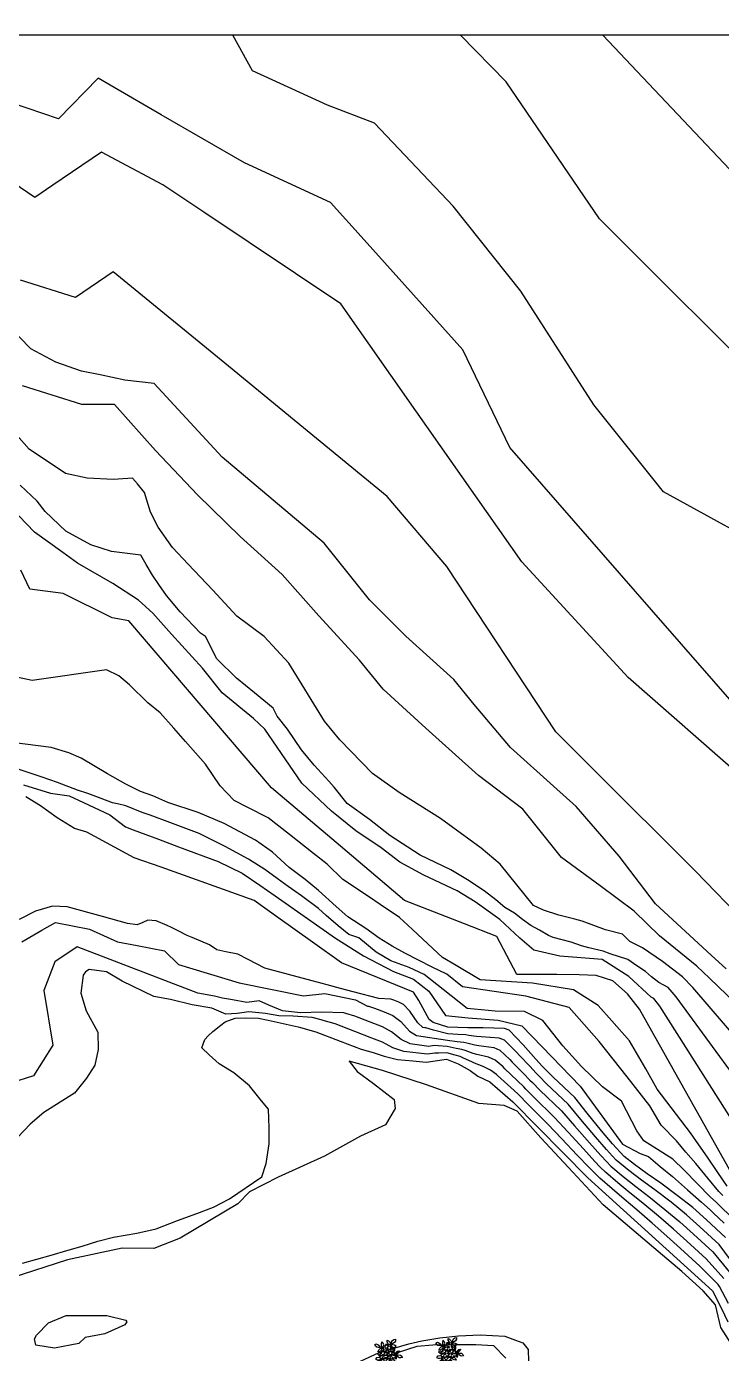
# Model space of a CAD drawing. Header units: millimetres. Extents: x 1101 to 4203, y 1053 to 1744.
# Drawn here: x 1580 to 1671.9, y 1566.9 to 1742.4 of the extents above; entities that cross this region are included whole.
import ezdxf

# ---------------------------------------------------------------- set-up
doc = ezdxf.new("R2010")
doc.units = ezdxf.units.MM
doc.layers.add('01_Fina', color=7, linetype='Continuous')
doc.layers.add('NEW_PLANTS', color=7, linetype='Continuous')

# ---------------------------------------------------------------- blocks, each defined once
blk = doc.blocks.new('shrubs')
at = {"layer": 'NEW_PLANTS', "color": 70, "linetype": 'Continuous'}
for points in [[(4503.8, 910), (4505.1, 910.7), (4506.4, 910.2), (4507.5, 909.3), (4508.2, 907.8), (4506.8, 907.8), (4505.5, 908), (4504.4, 908.9)], [(4509.7, 912.4), (4509.3, 910.7), (4509.3, 908.9), (4509.7, 907.3), (4510.8, 908.5), (4511.3, 909.8), (4510.8, 911.3)], [(4514.1, 913.7), (4515.2, 913.3), (4516.3, 912.2), (4516.8, 911.1), (4517, 909.8), (4515.7, 910.2), (4514.8, 911.1), (4514.1, 912.4)], [(4521.6, 908.9), (4520.3, 909.6), (4518.8, 910), (4517, 909.8), (4517.9, 908.5), (4519.2, 907.8), (4520.5, 907.8)], [(4521, 914.6), (4521, 913.1), (4520.3, 911.8), (4519, 911.1), (4517.7, 911.1), (4517.9, 912.4), (4518.5, 913.5), (4519.6, 914.4)], [(4519, 903.4), (4520.1, 904.3), (4520.5, 905.6), (4520.5, 906.9), (4519.6, 908), (4518.7, 906.2), (4520.1, 905.1), (4518.7, 904.6)], [(4504.4, 897.9), (4506, 897.4), (4507.5, 897.4), (4509.3, 897.9), (4508.2, 899), (4506.6, 899.4), (4505.3, 899)], [(4506.4, 904), (4507.1, 905.8), (4508.2, 906.9), (4509.7, 907.3), (4509.5, 906), (4508.8, 904.9), (4507.7, 904.3)], [(4512.1, 894.6), (4510.6, 895), (4509.5, 896.3), (4509.3, 897.9), (4510.4, 897.6), (4511.3, 897), (4511.9, 895.9)], [(4512.4, 895.2), (4513.7, 895.2), (4515, 895.7), (4515.9, 896.5), (4516.6, 897.6), (4515.2, 897.9), (4513.9, 897.4), (4513, 896.5)], [(4520.7, 895.7), (4519.2, 895.9), (4517.9, 896.5), (4516.6, 897.6), (4517.9, 898.3), (4519.2, 898.1), (4520.3, 897.2)], [(4524.3, 904.9), (4523.8, 903.6), (4522.7, 902.7), (4521.4, 902.3), (4521.8, 903.8), (4522.9, 904.7)], [(4526.9, 899.4), (4525.6, 899), (4524.3, 899.2), (4523.2, 900.1), (4522.7, 901.4), (4524, 901.6), (4525.2, 901.4), (4526.3, 900.5)], [(4508.2, 891), (4507.3, 892.3), (4507.1, 893.9), (4507.5, 895.2), (4508.6, 896.1), (4509.3, 895), (4509.5, 893.5), (4509.1, 892.1)], [(4516.6, 891.7), (4517.4, 892.8), (4517.7, 894.1), (4517.2, 895.2), (4516.3, 896.1), (4515.7, 894.6), (4515.9, 893)]]:
    blk.add_lwpolyline(points, close=True, dxfattribs=at)
for points in [[(4508.2, 907.8), (4511, 906.5), (4511.6, 906.1)], [(4512.6, 908), (4512.6, 908)], [(4515.4, 908.9), (4515.2, 909.3), (4514.1, 910.2), (4512.8, 910.2), (4512.9, 909.6)], [(4517.7, 911.1), (4516.5, 908.8)], [(4509, 902.8), (4508.8, 902.9), (4507.5, 903.2), (4506, 902.5), (4507.3, 901.4), (4508.7, 900.6)], [(4508.6, 896.1), (4509.3, 898.5)], [(4511.2, 905.5), (4510.8, 905.4), (4509.7, 904.3), (4509.3, 902.8)], [(4511.8, 903.7), (4511.9, 903.8), (4511.9, 904)], [(4515.3, 898.6), (4515.2, 898.5), (4513.7, 898.1), (4512.1, 898.3), (4512.1, 898.3)], [(4513.5, 903.8), (4513.1, 903.5)], [(4513.1, 903.5), (4513.2, 903.6)], [(4513.3, 904.8), (4513.3, 904.7)], [(4514, 901.1), (4514.1, 901.2), (4514.3, 902.7), (4514.1, 903.5)], [(4514.4, 900.3), (4514.6, 900.2)], [(4514.5, 903.5), (4515.1, 902.8)], [(4515.7, 904.5), (4515.2, 904.3), (4515.1, 904.3)], [(4515.4, 900.8), (4515.2, 901.2)], [(4517.1, 904.9), (4517.2, 904.7), (4518.8, 904.5), (4520.1, 905.1), (4518.8, 906.2), (4517.6, 906.6), (4516.3, 906.9)], [(4516.3, 896.1), (4516.6, 897.9), (4516.3, 898.7)], [(4516.7, 907.4), (4517.7, 907.3), (4517.7, 906.6), (4516.8, 906.7)], [(4516.8, 899.3), (4516.7, 899.4)], [(4518.8, 903.4), (4518.1, 903.5)], [(4518.4, 903.3), (4518.2, 903.2)], [(4520.8, 899.8), (4521.2, 899.2), (4519.4, 898.7), (4518.6, 898.9)], [(4522.7, 901.4), (4521, 902.5), (4520.2, 902.9)], [(4520.8, 899.9), (4521.3, 899.3), (4520.7, 899), (4521.8, 898.1), (4522.1, 899.6), (4522.1, 901), (4521.4, 902.3), (4520.7, 901.4), (4520.5, 901)]]:
    blk.add_lwpolyline(points, dxfattribs=at)
at = {"layer": 'NEW_PLANTS', "color": 30, "linetype": 'Continuous', "true_color": 0xf26722}
blk.add_lwpolyline([(4516.6, 906.8), (4517.3, 906.2), (4517.3, 905.1), (4516.6, 904.4), (4515.8, 904.4), (4515.1, 905.1), (4515.1, 904.2), (4514.7, 903.5), (4513.8, 903.5), (4513.1, 904.2), (4513.4, 905.1), (4513.1, 904.4), (4512.3, 904), (4511.4, 904.2), (4510.9, 905.1), (4511.4, 905.9), (4512, 906.4), (4511.4, 906.4), (4510.9, 907.2), (4511.2, 907.9), (4512, 908.3), (4512.7, 907.9), (4512.3, 908.6), (4512.7, 909.4), (4513.4, 909.9), (4514.2, 909.7), (4514.9, 909), (4514.7, 908.1), (4515.1, 908.8), (4515.8, 909), (4516.6, 908.8), (4516.9, 907.9), (4516.6, 907)], dxfattribs=at)
for points in [[(4513.1, 906.7, -0.098476), (4513.2, 907, -0.098485), (4513.3, 907.3, -0.098498), (4513.6, 907.5, -0.098507), (4513.9, 907.5, -0.098507), (4514.2, 907.5, -0.098498), (4514.5, 907.3, -0.098485), (4514.7, 907, -0.098476), (4514.8, 906.7, -0.098476), (4514.7, 906.4, -0.098485), (4514.5, 906.1, -0.098498), (4514.2, 905.9, -0.098507), (4513.9, 905.9, -0.098507), (4513.6, 905.9, -0.098498), (4513.3, 906.1, -0.098485), (4513.2, 906.4, -0.098476)], [(4510.3, 901.2, -0.098476), (4510.3, 901.5, -0.098485), (4510.5, 901.8, -0.098498), (4510.8, 901.9, -0.098507), (4511.1, 902, -0.098507), (4511.4, 901.9, -0.098498), (4511.7, 901.8, -0.098485), (4511.9, 901.5, -0.098476), (4511.9, 901.2, -0.098476), (4511.9, 900.9, -0.098485), (4511.7, 900.6, -0.098498), (4511.4, 900.4, -0.098507), (4511.1, 900.3, -0.098507), (4510.8, 900.4, -0.098498), (4510.5, 900.6, -0.098485), (4510.3, 900.9, -0.098476)], [(4516.5, 901.2, -0.098476), (4516.6, 901.5, -0.098485), (4516.8, 901.8, -0.098498), (4517, 901.9, -0.098507), (4517.3, 902, -0.098507), (4517.7, 901.9, -0.098498), (4517.9, 901.8, -0.098485), (4518.1, 901.5, -0.098476), (4518.2, 901.2, -0.098476), (4518.1, 900.9, -0.098485), (4517.9, 900.6, -0.098498), (4517.7, 900.4, -0.098507), (4517.3, 900.3, -0.098507), (4517, 900.4, -0.098498), (4516.8, 900.6, -0.098485), (4516.6, 900.9, -0.098476)]]:
    blk.add_lwpolyline(points, format="xyb", close=True, dxfattribs=at)
for points in [[(4509.4, 900.9), (4508.5, 900.9), (4508.1, 901.8), (4508.3, 902.4), (4509.2, 902.9), (4509.8, 902.4), (4509.4, 903.1), (4509.8, 904), (4510.5, 904.4), (4511.4, 904.2), (4512, 903.3), (4511.8, 902.4), (4512.3, 903.3), (4512.9, 903.5), (4513.8, 903.3), (4514, 902.4), (4513.8, 901.6), (4512.9, 901.3), (4513.8, 901.3), (4514.4, 900.7), (4514.4, 899.6), (4513.8, 898.9), (4512.9, 898.9), (4512.3, 899.6), (4512.5, 898.7), (4511.8, 898), (4510.9, 898), (4510.3, 898.7), (4510.5, 899.6), (4510.3, 898.7), (4509.4, 898.5), (4508.5, 898.7), (4508.1, 899.6), (4508.5, 900.5)], [(4515.5, 900.9), (4514.7, 900.9), (4514.2, 901.8), (4514.4, 902.4), (4515.3, 902.9), (4516, 902.4), (4515.8, 903.1), (4516, 904), (4516.9, 904.4), (4517.7, 904.2), (4518.2, 903.3), (4518, 902.4), (4518.4, 903.3), (4519.3, 903.5), (4519.9, 903.3), (4520.4, 902.4), (4519.9, 901.6), (4519.1, 901.3), (4520.1, 901.3), (4520.8, 900.7), (4520.8, 899.6), (4520.1, 898.9), (4519.1, 898.9), (4518.4, 899.6), (4518.6, 898.7), (4518, 898), (4517.1, 898), (4516.6, 898.7), (4516.9, 899.6), (4516.4, 898.7), (4515.5, 898.5), (4514.7, 898.7), (4514.4, 899.6), (4514.7, 900.5)]]:
    blk.add_lwpolyline(points, close=True, dxfattribs=at)
blk = doc.blocks.new('Borde del rio puyo')
at = {"xscale": 0.1586335689872081, "yscale": 0.1586335689872081, "zscale": 0.1586335689872081}
for p in [(911.58, 1423.65), (919.67, 1423.88)]:
    blk.add_blockref('shrubs', p, dxfattribs=at)

msp = doc.modelspace()

# ---------------------------------------------------------------- linework, layer by layer
msp.add_spline([(1206.55, 1742.41), (1198.04, 1713.25), (1191.71, 1699.46), (1188.12, 1692.66), (1185.8, 1676.36), (1188.2, 1664.12), (1192.37, 1645.4), (1198.96, 1631.58), (1205.92, 1617.92), (1212.01, 1606.12), (1219.8, 1593.74), (1226.03, 1584.56), (1235.41, 1573.92), (1239.38, 1569.04), (1262.46, 1553.75), (1273.82, 1547.94), (1292.28, 1545.86), (1304.63, 1545.03), (1323.86, 1547.24), (1343.77, 1554.24), (1348.18, 1560.24), (1355.1, 1558.48), (1361.05, 1563.53), (1368.81, 1564.74), (1375.81, 1569.68), (1387.22, 1575.31), (1397.88, 1585.58), (1409.72, 1597.18), (1418.41, 1615.58), (1419.86, 1625.08), (1420.37, 1642), (1422.23, 1651.7), (1429.17, 1651.45), (1435.26, 1654.71), (1443.36, 1656.59), (1455.3, 1651.18), (1462.27, 1643.18), (1465.93, 1633.22), (1474.19, 1620.72), (1478.65, 1616.67), (1481.05, 1602.66), (1484.13, 1591.31), (1484.89, 1574.33), (1484.36, 1564.21), (1486.42, 1559.18), (1489.39, 1548.07), (1492.67, 1543.87), (1495.89, 1536.95), (1501.55, 1533.07), (1522.85, 1527), (1548.84, 1524.65), (1563.37, 1519.91), (1597.01, 1518.92), (1608.07, 1518.76), (1621.87, 1530.8), (1629.23, 1540.85), (1637.33, 1541.75), (1654.58, 1528.41), (1666.45, 1514.07), (1678.81, 1502.28), (1683.26, 1485.42), (1688.26, 1473.25), (1696.09, 1462), (1707.13, 1455.14), (1716.58, 1451.32), (1728.09, 1440.45), (1739.12, 1428.49), (1752, 1419.89), (1768.14, 1407.72), (1779.75, 1403.89), (1792.3, 1394.74), (1800.33, 1389.87), (1811.75, 1382.95), (1818.47, 1377.64), (1820.17, 1369.01), (1828.21, 1360.85), (1834.33, 1353.31), (1847.27, 1343.54), (1858.6, 1336.79), (1868.42, 1330.8), (1878.4, 1329.63), (1894.15, 1331.08)], degree=3)
at = {"layer": '01_Fina'}
msp.add_line((1584.8, 1667.42), (1584.8, 1667.42), dxfattribs=at)
at = {"layer": '01_Fina', "linetype": 'Continuous'}
for p, q in [((1664.87, 1615.25), (1664.87, 1615.25)), ((1662.61, 1614), (1662.61, 1614)), ((1635.59, 1606.63), (1635.59, 1606.63)), ((1650.76, 1595.29), (1650.76, 1595.29))]:
    msp.add_line(p, q, dxfattribs=at)
at = {"layer": '01_Fina'}
for points in [[(1135.28, 1103.45), (1874.37, 1103.45), (1873.93, 1741.26), (1134.84, 1741.26), (1135.28, 1123.4)], [(1680.79, 1671.77), (1664.26, 1680.84), (1655.04, 1692.36), (1645.36, 1707.4), (1636.4, 1718.63), (1626.01, 1729.61), (1619.8, 1732), (1609.88, 1736.53), (1607.24, 1741.26)], [(1874.07, 1546.84), (1859.07, 1545.58), (1836.18, 1560.83), (1805.21, 1616.86), (1802.79, 1643.11), (1803.42, 1661.15), (1757.61, 1671.46), (1728.04, 1672.1), (1694.98, 1683.21), (1679.72, 1693.06), (1655.79, 1716.97), (1643.43, 1735.11), (1637.39, 1741.26)], [(1679.1, 1717.06), (1661.51, 1735.66), (1656.22, 1741.26)], [(1674.87, 1651.26), (1662.64, 1665.26), (1643.9, 1686.72), (1637.68, 1699.62), (1624.62, 1714.21), (1620.2, 1719.14), (1608.79, 1724.36), (1597.77, 1730.73), (1591.54, 1734.34), (1589.43, 1735.56), (1584.17, 1730.22), (1580.06, 1731.6), (1575.39, 1733.15)], [(1690.36, 1629.3), (1659.55, 1656.28), (1645.51, 1671.6), (1631.48, 1691.58), (1621.55, 1705.73), (1603.42, 1717.83), (1597.99, 1721.46), (1589.89, 1725.79), (1583.43, 1721.41), (1581.04, 1719.79), (1571.19, 1726.48)], [(1675.22, 1623.7), (1668.47, 1630.66), (1654.88, 1644.22), (1650.01, 1649.09), (1635.59, 1670.98), (1627.68, 1680.23), (1615.36, 1690.33), (1606.68, 1697.46), (1591.42, 1709.97), (1586.42, 1706.55), (1579.16, 1708.86)], [(1672.52, 1617.72), (1670.55, 1619.53), (1663.2, 1626.32), (1658.4, 1632.63), (1652.69, 1639.23), (1649.69, 1641.93), (1643.98, 1647.03), (1639.18, 1652.73), (1636.48, 1656.04), (1630.17, 1661.74), (1625.36, 1666.54), (1619.36, 1674.04), (1605.84, 1685.45), (1596.85, 1695.17), (1592.97, 1695.64), (1589.69, 1696.34), (1587.22, 1696.81), (1583.82, 1697.99), (1580.53, 1699.75), (1577.48, 1702.91)], [(1682.81, 1604.51), (1670.33, 1616.49), (1668.65, 1618.11), (1663.73, 1622.12), (1660.35, 1625.36), (1655.88, 1628.74), (1650.74, 1632.46), (1645.64, 1638.85), (1639.75, 1643.32), (1632.78, 1649.6), (1627.17, 1654.74), (1624.03, 1658.58), (1618.64, 1664.43), (1613.77, 1669.9), (1608.21, 1674.92), (1602.56, 1680.45), (1597.03, 1686.31), (1591.6, 1692.39), (1587.26, 1692.39), (1579.44, 1694.88)], [(1680.57, 1600.81), (1668.13, 1615.26), (1666.76, 1616.68), (1664.12, 1618.69), (1661.47, 1620.53), (1659.8, 1621.34), (1658.83, 1622.31), (1656.58, 1622.88), (1653.5, 1624.04), (1652.52, 1624.3), (1650.39, 1624.85), (1648.37, 1625.49), (1647.05, 1626.14), (1642.63, 1631.59), (1640.11, 1633.71), (1634.75, 1637.62), (1629.25, 1641.06), (1625.74, 1643.58), (1621.43, 1648.02), (1619.38, 1650.53), (1614.66, 1658.18), (1611.41, 1661.69), (1607.77, 1664.4), (1604.59, 1667.85), (1601.34, 1671.29), (1599.29, 1673.48), (1597.36, 1676.19), (1596.37, 1678.18), (1595.58, 1680.76), (1594.65, 1681.89), (1593.99, 1682.68), (1591.47, 1682.48), (1587.96, 1682.68), (1585.11, 1683.28), (1580.31, 1686.49), (1575.94, 1691.39)], [(1678.32, 1597.1), (1665.94, 1614.03), (1664.87, 1615.25), (1663.65, 1615.93), (1662.68, 1616.67), (1661.85, 1617.39), (1660.73, 1618.15), (1659.52, 1618.96), (1657.19, 1619.74), (1656.28, 1620.09), (1654.35, 1620.54), (1653.39, 1620.77), (1652.04, 1621.25), (1649.65, 1621.9), (1649.05, 1622.17), (1647.86, 1622.85), (1646.68, 1623.48), (1645.58, 1624.26), (1644.55, 1625.09), (1643.23, 1625.85), (1642.08, 1626.88), (1640.52, 1628.06), (1638.33, 1629.52), (1636.12, 1630.82), (1632.05, 1632.78), (1628.02, 1635.36), (1625.36, 1637.52), (1622.37, 1639.63), (1620.68, 1641.76), (1619.95, 1642.58), (1618.02, 1644.69), (1616.33, 1646.72), (1614.5, 1649.43), (1613.12, 1651.19), (1612.6, 1652.21), (1610.12, 1654.27), (1607.75, 1656.2), (1605.14, 1658.74), (1603.66, 1661.73), (1602.97, 1662.17), (1600.29, 1664.96), (1598.5, 1667.12), (1597.47, 1668.57), (1596.64, 1669.83), (1595.79, 1671.23), (1595.06, 1672.47), (1591.21, 1672.94), (1588.46, 1673.85), (1585.15, 1675.66), (1582.41, 1678.25), (1581.35, 1679.61), (1579.11, 1681.75)], [(1676.08, 1593.4), (1663.74, 1612.79), (1662.97, 1613.83), (1662.61, 1614), (1659.67, 1616.74), (1656.15, 1618.99), (1650.51, 1619.42), (1647.11, 1620.21), (1645.22, 1621.79), (1642.57, 1624.28), (1639.33, 1626.61), (1636.95, 1628.04), (1632.53, 1630.14), (1629.37, 1631.87), (1626.88, 1633.77), (1623.53, 1635.98), (1620.33, 1638.58), (1616.38, 1642.29), (1611.51, 1649.46), (1609.97, 1650.84), (1605.86, 1654.27), (1603.22, 1657.51), (1599.15, 1662.01), (1596.65, 1664.8), (1594.79, 1666.5), (1591.36, 1668.71), (1586.7, 1671.43), (1584.76, 1672.81), (1581.01, 1675.5), (1577.93, 1678.73)], [(1673.83, 1589.69), (1661.08, 1612.4), (1659.48, 1614.42), (1657.55, 1616.16), (1655.34, 1616.87), (1653.1, 1616.95), (1650.15, 1616.97), (1647.45, 1616.99), (1644.84, 1617.01), (1642.2, 1622.02), (1637.91, 1623.7), (1629.98, 1626.8), (1621.52, 1633.95), (1612.38, 1641.69), (1593.48, 1663.78), (1591.28, 1664.18), (1584.8, 1667.42), (1580.38, 1667.96), (1579.22, 1670.48)], [(1672.69, 1588.98), (1671.45, 1590.79), (1670.05, 1592.83), (1668.91, 1594.46), (1667.82, 1596.04), (1663.43, 1601.81), (1661.9, 1604.5), (1659.74, 1608.23), (1657.42, 1610.85), (1655.59, 1612.9), (1652.33, 1614.97), (1646.89, 1615.84), (1639.99, 1616.28), (1636.8, 1618.17), (1635.01, 1619.23), (1633.06, 1621.03), (1631.01, 1622.95), (1629.3, 1624.53), (1626.76, 1626.24), (1625.19, 1627.29), (1621.8, 1629.57), (1619.73, 1631.58), (1617.95, 1632.98), (1614.74, 1635.5), (1611.94, 1637.71), (1609.23, 1639.09), (1607.42, 1640.01), (1605.59, 1641.97), (1603.63, 1644.84), (1600.99, 1647.82), (1599.43, 1649.57), (1597.63, 1651.61), (1596, 1652.95), (1593.59, 1655.33), (1592.17, 1656.52), (1590.53, 1657.29), (1580.7, 1655.88), (1574.64, 1657.17)], [(1672.12, 1587.77), (1671.55, 1588.28), (1670.11, 1590.03), (1668.51, 1591.97), (1667.21, 1593.5), (1665.97, 1595), (1663.93, 1597.07), (1662.45, 1599.62), (1659.43, 1603.47), (1655.74, 1608.14), (1651.76, 1612.62), (1646.02, 1614.14), (1637.65, 1615.37), (1635.56, 1617.04), (1633.63, 1617.97), (1630.02, 1619.83), (1628.35, 1620.76), (1626.6, 1621.8), (1624.85, 1623.06), (1622.47, 1624.63), (1620.94, 1625.97), (1618.6, 1628.09), (1616.81, 1629.54), (1614.69, 1631.14), (1612.49, 1633.16), (1610.26, 1634.76), (1606.09, 1636.95), (1602.67, 1638.44), (1598.65, 1639.74), (1596.68, 1640.63), (1595.04, 1641.22), (1593.11, 1642.19), (1590.65, 1643.53), (1587.19, 1645.62), (1585.55, 1646.32), (1583.21, 1647.03), (1578.05, 1647.7)], [(1673.11, 1585.01), (1671.78, 1586.3), (1671.27, 1586.81), (1670.41, 1587.57), (1668.76, 1589.28), (1666.97, 1591.11), (1665.5, 1592.54), (1661.63, 1594.98), (1660.74, 1596.31), (1658.67, 1600.23), (1656.16, 1602.14), (1653.41, 1604.81), (1650.91, 1607.57), (1648.26, 1610.89), (1645.84, 1612.11), (1641.99, 1612.16), (1638.27, 1612.48), (1635.08, 1615), (1632.56, 1617), (1630.58, 1617.93), (1628.16, 1618.82), (1626.24, 1619.95), (1623.93, 1621.84), (1622.6, 1622.28), (1621.18, 1623.42), (1619.62, 1624.81), (1618.58, 1625.73), (1616.34, 1627.4), (1614.57, 1628.65), (1613.11, 1629.71), (1611.47, 1630.88), (1609.34, 1632.24), (1606.26, 1633.92), (1602.78, 1635.63), (1598.9, 1637.12), (1596.31, 1638.08), (1595.24, 1638.43), (1593.1, 1639.29), (1592, 1639.57), (1591.33, 1639.71), (1589.83, 1640.28), (1588.06, 1640.96), (1586.7, 1641.38), (1584.07, 1642.38), (1582.03, 1643.1), (1578.72, 1644.2)], [(1579.56, 1642.09), (1583.11, 1641), (1585.58, 1640.62), (1587.49, 1639.73), (1590.98, 1638.13), (1593.06, 1636.54), (1594.08, 1636.14), (1597.43, 1634.88), (1600.08, 1633.89), (1605.3, 1631.93), (1608.51, 1630.41), (1610.84, 1628.79), (1612.87, 1627.38), (1617.13, 1624.41), (1620.86, 1621.81), (1624.56, 1619.44), (1628.5, 1617.38), (1631.17, 1616.39), (1633.21, 1614.78), (1635.41, 1611.55), (1638.41, 1611.26), (1642.35, 1610.93), (1645.49, 1610.22), (1648.17, 1607.43), (1653.21, 1602.23), (1658.84, 1594.55), (1661.16, 1593.32), (1662.25, 1592.91), (1663.79, 1591.58), (1665.44, 1590.25), (1667.42, 1588.52), (1669.27, 1586.86), (1670.41, 1585.85), (1670.86, 1585.43), (1672.26, 1584.1)], [(1672.47, 1582.2), (1669.94, 1584.55), (1668.13, 1586.16), (1666.07, 1587.77), (1663.9, 1589.38), (1662.09, 1590.63), (1660.4, 1591.87), (1659.03, 1592.9), (1657.5, 1594.59), (1656.05, 1596.3), (1654.15, 1598.64), (1652.51, 1600.73), (1649.64, 1603.39), (1648.19, 1604.88), (1647.37, 1605.8), (1645.68, 1607.7), (1643.84, 1609.61), (1643.2, 1609.84), (1640.38, 1609.93), (1638.35, 1609.94), (1635.72, 1610.01), (1633.76, 1610.62), (1633.23, 1611.02), (1631.89, 1613.54), (1631.17, 1614.65), (1621.64, 1618.52), (1617.81, 1621.25), (1613.2, 1624.54), (1610.07, 1626.78), (1597.77, 1631.18), (1594.19, 1632.44), (1587.94, 1635.81), (1586.31, 1636.29), (1584.02, 1637.71), (1581.79, 1639.29), (1579.86, 1640.48)], [(1673.75, 1578.42), (1671.61, 1581.25), (1669.07, 1583.59), (1667.27, 1585.21), (1665.24, 1586.85), (1663.1, 1588.5), (1661.33, 1589.78), (1659.66, 1591.06), (1657.99, 1592.44), (1657.5, 1592.95), (1656.72, 1593.82), (1655.25, 1595.5), (1653.31, 1597.8), (1651.62, 1599.85), (1648.77, 1602.54), (1647.79, 1603.54), (1647.38, 1603.95), (1646.54, 1604.85), (1645.19, 1606.27), (1644.79, 1606.72), (1643.22, 1608.29), (1642.49, 1608.58), (1640.1, 1608.76), (1639.5, 1608.81), (1638.47, 1608.93), (1638.09, 1608.99), (1637.05, 1609.05), (1635.69, 1609.16), (1633.81, 1609.61), (1632.8, 1609.92), (1632.67, 1609.93), (1632.39, 1609.96), (1631.75, 1610.6), (1630.68, 1612.16), (1629.85, 1613.03), (1629.23, 1613.35), (1628.58, 1613.6), (1628.18, 1613.71), (1628.11, 1613.73), (1626.57, 1613.81), (1623.17, 1614.72), (1621.51, 1615.16), (1619.75, 1615.62), (1617.75, 1616.15), (1611.47, 1617.82), (1609.29, 1618.96), (1607.93, 1619.67), (1606.32, 1620), (1605.13, 1620.24), (1604.17, 1620.92), (1601.89, 1621.88), (1601.22, 1622.16), (1600.09, 1622.73), (1599.12, 1623.21), (1598.57, 1623.49), (1597.1, 1624.07), (1596, 1624.16), (1595.36, 1623.89), (1594.6, 1623.58), (1593.3, 1623.76), (1590, 1624.66), (1585.35, 1625.93), (1583.37, 1626.05), (1581.16, 1625.35), (1578.96, 1624.26)], [(1579.34, 1621.32), (1581.96, 1622.84), (1583.77, 1623.89), (1588.31, 1622.97), (1591.99, 1621.32), (1594.61, 1620.81), (1598.23, 1620.11), (1600.07, 1618.33), (1608.11, 1615.89), (1616.6, 1614.15), (1619.43, 1614.48), (1623.49, 1613.63), (1625.06, 1612.82), (1625.19, 1612.78), (1625.99, 1612.55), (1627.29, 1612.05), (1628.45, 1611.55), (1629.47, 1610.78), (1630.64, 1609.5), (1631.55, 1608.9), (1635.65, 1608.32), (1636.93, 1608.14), (1637.83, 1608.04), (1638.24, 1607.93), (1639.29, 1607.68), (1639.81, 1607.58), (1641.79, 1607.32), (1642.61, 1606.98), (1643.91, 1605.74), (1644.22, 1605.39), (1645.71, 1603.91), (1646.57, 1603.03), (1646.92, 1602.69), (1647.9, 1601.68), (1650.73, 1598.97), (1652.46, 1596.96), (1654.44, 1594.7), (1655.94, 1593.04), (1656.69, 1592.23), (1657.27, 1591.65), (1658.93, 1590.25), (1660.57, 1588.94), (1662.3, 1587.61), (1664.41, 1585.92), (1666.41, 1584.25), (1668.21, 1582.64), (1670.76, 1580.3), (1673, 1577.6)], [(1672.25, 1576.79), (1669.9, 1579.36), (1667.35, 1581.69), (1665.55, 1583.3), (1663.57, 1585), (1661.5, 1586.73), (1659.8, 1588.1), (1658.2, 1589.44), (1656.56, 1590.85), (1655.87, 1591.51), (1655.16, 1592.27), (1653.64, 1593.91), (1651.61, 1596.12), (1649.83, 1598.09), (1647.04, 1600.82), (1646.04, 1601.83), (1645.76, 1602.11), (1644.88, 1602.96), (1643.25, 1604.51), (1643.03, 1604.76), (1641.99, 1605.67), (1641.08, 1606.07), (1639.53, 1606.41), (1639.08, 1606.55), (1638.01, 1606.92), (1637.58, 1607.09), (1636.8, 1607.22), (1635.62, 1607.47), (1634.45, 1607.55), (1633.92, 1607.59), (1633.2, 1607.48), (1630.71, 1607.84), (1629.52, 1608.39), (1628.26, 1609.4), (1627.04, 1610.07), (1625.35, 1610.75), (1623.4, 1611.5), (1622.2, 1611.84), (1621.95, 1611.9), (1619, 1612.01), (1616.22, 1611.9), (1613.81, 1612.2), (1612.04, 1612.95), (1610.76, 1613.49), (1609.11, 1613.29), (1607.22, 1613.62), (1605.91, 1613.85), (1604.85, 1614.13), (1602.62, 1614.5), (1586.66, 1620.63), (1583.7, 1618.66), (1582.24, 1614.87), (1583.44, 1607.66), (1580.89, 1603.58), (1571.7, 1600.69)], [(1672.84, 1573.47), (1671.66, 1575.71), (1671.5, 1575.97), (1669.05, 1578.41), (1666.49, 1580.73), (1664.69, 1582.35), (1662.73, 1584.07), (1660.7, 1585.84), (1659.04, 1587.26), (1657.47, 1588.63), (1655.84, 1590.06), (1655.06, 1590.79), (1654.38, 1591.5), (1652.83, 1593.11), (1650.76, 1595.29), (1648.94, 1597.21), (1646.17, 1599.97), (1645.17, 1600.98), (1644.95, 1601.19), (1644.05, 1602.02), (1642.29, 1603.63), (1642.15, 1603.78), (1641.37, 1604.35), (1640.37, 1604.81), (1639.25, 1605.24), (1638.87, 1605.42), (1637.78, 1605.91), (1637.32, 1606.14), (1636.67, 1606.31), (1635.59, 1606.63), (1634.47, 1606.59), (1633.97, 1606.57), (1633.01, 1606.43), (1629.87, 1606.79), (1628.41, 1607.29), (1627.05, 1608.03), (1625.64, 1608.59), (1623.41, 1609.46), (1620.81, 1610.46), (1619.21, 1610.91), (1618.95, 1610.99), (1617.76, 1611.29), (1615.23, 1611.46), (1613.33, 1611.51), (1611.58, 1611.82), (1609.39, 1612.04), (1607.83, 1611.81), (1606.32, 1611.75), (1604.46, 1612.55), (1601.88, 1612.98), (1599.02, 1613.67), (1596.81, 1614.1), (1592.59, 1616.11), (1590.55, 1617.33), (1588.24, 1617.65), (1587.76, 1617.35), (1587.43, 1616.89), (1587.16, 1614.51), (1587.84, 1612.18), (1589.41, 1609.35), (1589.44, 1607.06), (1589.01, 1604.99), (1587.89, 1603.27), (1586.31, 1601.31), (1584.41, 1600.1), (1582.23, 1598.73), (1580.44, 1597.18), (1578.79, 1595.48)], [(1673.95, 1567), (1671.83, 1570.27), (1671.13, 1573.27), (1669.49, 1575.15), (1666.69, 1577.71), (1662.95, 1580.83), (1656.27, 1586.53), (1651.68, 1591.45), (1648.02, 1595.36), (1644.9, 1598.91), (1643.17, 1599.68), (1639.81, 1599.91), (1632.9, 1602.39), (1627.07, 1604.27), (1622.67, 1605.52), (1623.7, 1604.18), (1625.88, 1602.57), (1628.61, 1600.47), (1628.72, 1599.25), (1627.48, 1597.09), (1624.13, 1595.59), (1619.4, 1592.97), (1613.26, 1590.17), (1609.47, 1588.25), (1607.93, 1586.67), (1600.28, 1582.09), (1596.79, 1580.75), (1592.63, 1580.8), (1585.37, 1579.23), (1578, 1576.86)]]:
    msp.add_lwpolyline(points, dxfattribs=at)
at = {"layer": '01_Fina', "linetype": 'Continuous'}
for points in [[(1579.42, 1578.79), (1583.21, 1579.87), (1585.29, 1580.48), (1587.33, 1581.04), (1589.41, 1581.7), (1591.47, 1582.26), (1594.56, 1582.79), (1597.13, 1583.35), (1599.93, 1584.44), (1602.5, 1585.35), (1604.7, 1586.19), (1606.81, 1587.3), (1611.08, 1590.21), (1611.68, 1591.98), (1612.05, 1594.61), (1612.06, 1596.69), (1611.96, 1599.16), (1611.06, 1600.29), (1609.45, 1602.24), (1607.38, 1603.99), (1605.43, 1605.19), (1604.13, 1606.37), (1603.16, 1607.29), (1603.55, 1608.39), (1604.01, 1608.89), (1604.63, 1609.47), (1605.67, 1610.28), (1606.25, 1610.71), (1607.56, 1611.21), (1608.99, 1611.28), (1610.65, 1611.21), (1611.92, 1610.94), (1615.89, 1610.08), (1616.21, 1609.98), (1618.22, 1609.41), (1621.47, 1608.16), (1624.23, 1607.1), (1625.83, 1606.65), (1627.29, 1606.19), (1629.04, 1605.73), (1631.08, 1605.56), (1632.83, 1605.39), (1635.55, 1605.78), (1637.06, 1605.19), (1638.65, 1604.29), (1639.67, 1603.55), (1641.26, 1602.8), (1644.3, 1600.13), (1654.24, 1590.07), (1670.75, 1575.15), (1671.89, 1572.88), (1672.76, 1571.05)], [(1586.88, 1568.19), (1583.65, 1567.54), (1581.19, 1567.95), (1581.01, 1568.79), (1581.28, 1569.28), (1582.87, 1570.92), (1585.22, 1571.86), (1587.92, 1571.87), (1590.58, 1571.88), (1593.1, 1571.26), (1593.24, 1571.04), (1592.98, 1570.62), (1590.31, 1569.47), (1587.7, 1568.96), (1586.88, 1568.19)], [(1624.13, 1565.84), (1626.6, 1566.96), (1630.55, 1568.14), (1632.27, 1568.53), (1634.65, 1568.91), (1637.11, 1569.2), (1639.97, 1569.33), (1643.25, 1569.12), (1644.68, 1568.61), (1645.63, 1568.27), (1646.34, 1567.36), (1646.4, 1565.81)], [(1625.84, 1565.56), (1629.05, 1566.96), (1631.67, 1567.8), (1633.73, 1568.01), (1636.72, 1568.02), (1639.42, 1568.04), (1641.76, 1567.89), (1643.4, 1566.21)]]:
    msp.add_lwpolyline(points, dxfattribs=at)

# ---------------------------------------------------------------- block references
msp.add_blockref('Borde del rio puyo', (0, 0))

doc.saveas('drawing.dxf')
